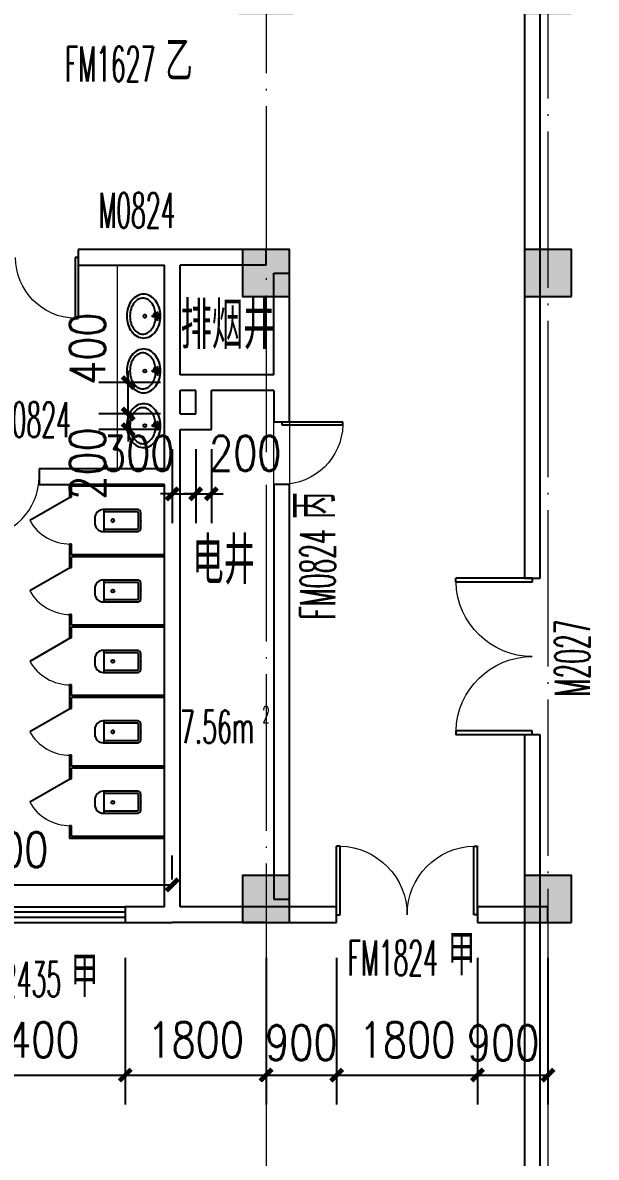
# Model space of a CAD drawing. Extents: x 1417642 to 3570900, y 124798 to 1191112.
# Drawn here: x 1571969 to 1579296, y 724233 to 738733 of the extents above; entities that cross this region are included whole.
import ezdxf

# ---------------------------------------------------------------- set-up
doc = ezdxf.new("R2010")
doc.units = 0
doc.header["$LTSCALE"] = 1000
doc.header["$MEASUREMENT"] = 0
doc.linetypes.add('DOTE', pattern=[2.42, 2, -0.2, 0.02, -0.2])
doc.layers.get('0').update_dxf_attribs({"linetype": 'CONTINUOUS'})
doc.layers.get('Defpoints').update_dxf_attribs({"linetype": 'CONTINUOUS'})
for name, color, linetype in [('colu', 2, 'CONTINUOUS'), ('DOTE', 1, 'DOTE'), ('LATRINE', 6, 'CONTINUOUS'), ('LVTRY', 6, 'CONTINUOUS'), ('PUB_DIM', 3, 'CONTINUOUS'), ('PUB_TEXT', 40, 'CONTINUOUS'), ('SPACE', 7, 'CONTINUOUS'), ('tiaozheng', 20, 'CONTINUOUS'), ('WALL', 4, 'CONTINUOUS'), ('WINDOW', 2, 'CONTINUOUS'), ('WINDOW_TEXT', 7, 'CONTINUOUS'), ('柱填充', 8, 'CONTINUOUS')]:
    doc.layers.add(name, color=color, linetype=linetype)
doc.styles.add('_TCH_SPACE', font='ROMANS', dxfattribs={"width": 0.7, "height": 5, "bigfont": 'Z'})
doc.styles.add('_TCH_WINDOW', font='ROMANS.shx', dxfattribs={"width": 0.7, "height": 400, "bigfont": 'Z.shx'})
doc.styles.add('DIM_FONT', font='SIMPLEX.shx', dxfattribs={"width": 0.8})
doc.styles.add('Z', font='ROMANS', dxfattribs={"width": 0.7, "bigfont": 'Z'})
doc.dimstyles.new('DIMN150', dxfattribs={"dimscale": 1.5, "dimtxt": 300, "dimasz": 100, "dimexe": 250, "dimexo": 300, "dimgap": 150, "dimtad": 1, "dimdec": 0, "dimzin": 0, "dimdsep": 46, "dimtxsty": 'DIM_FONT', "dimblk": 'ARCHTICK', "dimcen": 0.09, "dimdle": 1.5, "dimclrt": 7, "dimazin": 2, "dimtfac": 1, "dimtdec": 0, "dimtix": 1, "dimtmove": 2, "dimatfit": 3, "dimldrblk": 'ARCHTICK', "dimfxl": 1, "dimtolj": 1, "dimtzin": 0, "dimarcsym": 0})

# ---------------------------------------------------------------- blocks, each defined once
blk = doc.blocks.new('678')
at = {"layer": '柱填充'}
h = blk.add_hatch(color=256, dxfattribs=at)
h.paths.add_polyline_path([(1591630, 863580), (1591630, 864280), (1590930, 864280), (1590930, 863580)])
h.paths.add_polyline_path([(1591630, 871580), (1591630, 872280), (1590930, 872280), (1590930, 871580)])
h.paths.add_polyline_path([(1635280, 879530), (1635280, 880230), (1634580, 880230), (1634580, 879530)])
h.paths.add_polyline_path([(1658830, 893230), (1658830, 893830), (1658230, 893830), (1658230, 893230)])
h.paths.add_polyline_path([(1658880, 883230), (1658880, 883930), (1658180, 883930), (1658180, 883230)])
h.paths.add_polyline_path([(1658830, 879630), (1658830, 880230), (1658230, 880230), (1658230, 879630)])
h.paths.add_polyline_path([(1658880, 872230), (1658180, 872230), (1658180, 871630), (1658880, 871630)])
h.paths.add_polyline_path([(1658830, 863630), (1658830, 864230), (1658230, 864230), (1658230, 863630)])
h.paths.add_polyline_path([(1658830, 853630), (1658830, 854230), (1658230, 854230), (1658230, 853630)])
h.paths.add_polyline_path([(1658830, 845630), (1658830, 846230), (1658230, 846230), (1658230, 845630)])
h.paths.add_polyline_path([(1658830, 835630), (1658830, 836230), (1658230, 836230), (1658230, 835630)])
h.paths.add_polyline_path([(1648830, 893230), (1648830, 893830), (1648230, 893830), (1648230, 893230)])
h.paths.add_polyline_path([(1648830, 883230), (1648830, 883830), (1648230, 883830), (1648230, 883230)])
h.paths.add_polyline_path([(1648830, 879630), (1648830, 880230), (1648230, 880230), (1648230, 879630)])
h.paths.add_polyline_path([(1648830, 871630), (1648830, 872230), (1648230, 872230), (1648230, 871630)])
h.paths.add_polyline_path([(1648930, 863580), (1648930, 864280), (1648230, 864280), (1648230, 863580)])
h.paths.add_polyline_path([(1648930, 853580), (1648930, 854280), (1648230, 854280), (1648230, 853580)])
h.paths.add_polyline_path([(1648930, 845630), (1648930, 846330), (1648230, 846330), (1648230, 845630)])
h.paths.add_polyline_path([(1648930, 835630), (1648930, 836330), (1648230, 836330), (1648230, 835630)])
h.paths.add_polyline_path([(1645230, 891430), (1645230, 892030), (1644630, 892030), (1644630, 891430)])
h.paths.add_polyline_path([(1645280, 883230), (1645280, 883930), (1644580, 883930), (1644580, 883230)])
h.paths.add_polyline_path([(1645230, 879630), (1645230, 880230), (1644630, 880230), (1644630, 879630)])
h.paths.add_polyline_path([(1645230, 871630), (1645230, 872230), (1644630, 872230), (1644630, 871630)])
h.paths.add_polyline_path([(1645230, 863630), (1645230, 864230), (1644630, 864230), (1644630, 863630)])
h.paths.add_polyline_path([(1645230, 853630), (1645230, 854230), (1644630, 854230), (1644630, 853630)])
h.paths.add_polyline_path([(1645280, 845630), (1645280, 846330), (1644580, 846330), (1644580, 845630)])
h.paths.add_polyline_path([(1645230, 835630), (1645230, 836230), (1644630, 836230), (1644630, 835630)])
h.paths.add_polyline_path([(1635230, 893230), (1635230, 893830), (1634630, 893830), (1634630, 893230)])
h.paths.add_polyline_path([(1635230, 891430), (1635230, 892030), (1634630, 892030), (1634630, 891430)])
h.paths.add_polyline_path([(1635280, 883230), (1635280, 883930), (1634580, 883930), (1634580, 883230)])
h.paths.add_polyline_path([(1635230, 871630), (1635230, 872430), (1634630, 872430), (1634630, 871630)])
h.paths.add_polyline_path([(1635230, 853430), (1635230, 854230), (1634630, 854230), (1634630, 853430)])
h.paths.add_polyline_path([(1635330, 845630), (1635330, 846430), (1634530, 846430), (1634530, 845630)])
h.paths.add_polyline_path([(1635230, 835630), (1635230, 836230), (1634630, 836230), (1634630, 835630)])
h.paths.add_polyline_path([(1627230, 893230), (1627230, 893830), (1626630, 893830), (1626630, 893230)])
h.paths.add_polyline_path([(1627280, 883230), (1627280, 883930), (1626580, 883930), (1626580, 883230)])
h.paths.add_polyline_path([(1627230, 879630), (1627230, 880230), (1626630, 880230), (1626630, 879630)])
h.paths.add_polyline_path([(1627230, 871630), (1627230, 872430), (1626630, 872430), (1626630, 871630)])
h.paths.add_polyline_path([(1627230, 853430), (1627230, 854230), (1626630, 854230), (1626630, 853430)])
h.paths.add_polyline_path([(1627330, 845630), (1627330, 846430), (1626530, 846430), (1626530, 845630)])
h.paths.add_polyline_path([(1627230, 835630), (1627230, 836230), (1626630, 836230), (1626630, 835630)])
h.paths.add_polyline_path([(1619230, 893230), (1619230, 893830), (1618630, 893830), (1618630, 893230)])
h.paths.add_polyline_path([(1619280, 883230), (1619280, 883930), (1618580, 883930), (1618580, 883230)])
h.paths.add_polyline_path([(1619230, 879630), (1619230, 880230), (1618630, 880230), (1618630, 879630)])
h.paths.add_polyline_path([(1619230, 871630), (1619230, 872430), (1618630, 872430), (1618630, 871630)])
h.paths.add_polyline_path([(1619230, 853430), (1619230, 854230), (1618630, 854230), (1618630, 853430)])
h.paths.add_polyline_path([(1619330, 845630), (1619330, 846430), (1618530, 846430), (1618530, 845630)])
h.paths.add_polyline_path([(1619280, 835580), (1619280, 836280), (1618580, 836280), (1618580, 835580)])
h.paths.add_polyline_path([(1611230, 893230), (1611230, 893830), (1610630, 893830), (1610630, 893230)])
h.paths.add_polyline_path([(1611280, 883230), (1611280, 883930), (1610580, 883930), (1610580, 883230)])
h.paths.add_polyline_path([(1611230, 879630), (1611230, 880230), (1610630, 880230), (1610630, 879630)])
h.paths.add_polyline_path([(1611230, 871630), (1611230, 872430), (1610630, 872430), (1610630, 871630)])
h.paths.add_polyline_path([(1611230, 853430), (1611230, 854230), (1610630, 854230), (1610630, 853430)])
h.paths.add_polyline_path([(1611330, 845630), (1611330, 846430), (1610530, 846430), (1610530, 845630)])
h.paths.add_polyline_path([(1611280, 835580), (1611280, 836280), (1610580, 836280), (1610580, 835580)])
h.paths.add_polyline_path([(1603230, 893230), (1603230, 893830), (1602630, 893830), (1602630, 893230)])
h.paths.add_polyline_path([(1603280, 883230), (1603280, 883930), (1602580, 883930), (1602580, 883230)])
h.paths.add_polyline_path([(1603230, 879630), (1603230, 880230), (1602630, 880230), (1602630, 879630)])
h.paths.add_polyline_path([(1603230, 871630), (1603230, 872430), (1602630, 872430), (1602630, 871630)])
h.paths.add_polyline_path([(1603230, 853430), (1603230, 854230), (1602630, 854230), (1602630, 853430)])
h.paths.add_polyline_path([(1603330, 845630), (1603330, 846430), (1602530, 846430), (1602530, 845630)])
h.paths.add_polyline_path([(1603280, 835580), (1603280, 836280), (1602580, 836280), (1602580, 835580)])
h.paths.add_polyline_path([(1603230, 814930), (1603230, 815530), (1602630, 815530), (1602630, 814930)])
h.paths.add_polyline_path([(1595230, 893230), (1595230, 893830), (1594630, 893830), (1594630, 893230)])
h.paths.add_polyline_path([(1595230, 883230), (1595230, 883830), (1594630, 883830), (1594630, 883230)])
h.paths.add_polyline_path([(1595230, 879630), (1595230, 880230), (1594630, 880230), (1594630, 879630)])
h.paths.add_polyline_path([(1595230, 871630), (1595230, 872230), (1594630, 872230), (1594630, 871630)])
h.paths.add_polyline_path([(1595230, 863630), (1595230, 864230), (1594630, 864230), (1594630, 863630)])
h.paths.add_polyline_path([(1595230, 853630), (1595230, 854230), (1594630, 854230), (1594630, 853630)])
h.paths.add_polyline_path([(1595330, 845630), (1595330, 846330), (1594630, 846330), (1594630, 845630)])
h.paths.add_polyline_path([(1595330, 835580), (1595330, 836280), (1594630, 836280), (1594630, 835580)])
h.paths.add_polyline_path([(1591630, 893230), (1591630, 893830), (1591030, 893830), (1591030, 893230)])
h.paths.add_polyline_path([(1591680, 883230), (1591680, 883930), (1590980, 883930), (1590980, 883230)])
h.paths.add_polyline_path([(1591630, 879630), (1591630, 880230), (1591030, 880230), (1591030, 879630)])
h.paths.add_polyline_path([(1591630, 853580), (1591630, 854280), (1590930, 854280), (1590930, 853580)])
h.paths.add_polyline_path([(1591630, 845580), (1591630, 846280), (1590930, 846280), (1590930, 845580)])
h.paths.add_polyline_path([(1591630, 835630), (1591630, 836330), (1590930, 836330), (1590930, 835630)])
h.paths.add_polyline_path([(1591630, 814930), (1591630, 815530), (1591030, 815530), (1591030, 814930)])
h.paths.add_polyline_path([(1581630, 893230), (1581630, 893830), (1581030, 893830), (1581030, 893230)])
h.paths.add_polyline_path([(1581730, 883230), (1581730, 883930), (1581030, 883930), (1581030, 883230)])
h.paths.add_polyline_path([(1581630, 879630), (1581630, 880230), (1581030, 880230), (1581030, 879630)])
h.paths.add_polyline_path([(1581630, 871630), (1581630, 872230), (1581030, 872230), (1581030, 871630)])
h.paths.add_polyline_path([(1581630, 863630), (1581630, 864230), (1581030, 864230), (1581030, 863630)])
h.paths.add_polyline_path([(1581630, 853630), (1581630, 854230), (1581030, 854230), (1581030, 853630)])
h.paths.add_polyline_path([(1581630, 845630), (1581630, 846230), (1581030, 846230), (1581030, 845630)])
h.paths.add_polyline_path([(1581630, 835630), (1581630, 836230), (1581030, 836230), (1581030, 835630)])
h.paths.add_polyline_path([(1581630, 814930), (1581630, 815530), (1581030, 815530), (1581030, 814930)])
h.paths.add_polyline_path([(1603230, 830430), (1603230, 831230), (1602530, 831230), (1602530, 830430)])
h.paths.add_polyline_path([(1603230, 818530), (1603230, 819330), (1602530, 819330), (1602530, 818530)])
h.paths.add_polyline_path([(1581030, 831230), (1581030, 830430), (1581730, 830430), (1581730, 831230)])
h.paths.add_polyline_path([(1581030, 819330), (1581030, 818530), (1581730, 818530), (1581730, 819330)])
h.paths.add_polyline_path([(1591630, 830430), (1591630, 831230), (1590930, 831230), (1590930, 830430)])
h.paths.add_polyline_path([(1591630, 818530), (1591630, 819330), (1590930, 819330), (1590930, 818530)])
at = {"layer": 'colu'}
for points in [[(1645230, 879630), (1645230, 880230), (1644630, 880230), (1644630, 879630)], [(1648830, 879630), (1648830, 880230), (1648230, 880230), (1648230, 879630)], [(1645230, 871630), (1645230, 872230), (1644630, 872230), (1644630, 871630)], [(1648830, 871630), (1648830, 872230), (1648230, 872230), (1648230, 871630)]]:
    blk.add_lwpolyline(points, close=True, dxfattribs=at)
blk = doc.blocks.new('_ArchTick')
at = {"color": 0, "linetype": 'ByBlock', "const_width": 0.4}
blk.add_lwpolyline([(-0.5, -0.5), (0.5, 0.5)], dxfattribs=at)
blk = doc.blocks.new('*D3254')
at = {"layer": 'Defpoints', "color": 0}
for p in [(1573316, 733733), (1574179, 733733), (1574179, 733533)]:
    blk.add_point(p, dxfattribs=at)
at = {"layer": 'PUB_DIM', "color": 0, "lineweight": -2}
for p, q in [((1573316, 733733), (1573316, 733883)), ((1573729, 733733), (1572941, 733733)), ((1573316, 733533), (1573316, 733733)), ((1573729, 733533), (1572941, 733533)), ((1573316, 733533), (1573316, 733383))]:
    blk.add_line(p, q, dxfattribs=at)
at = {"layer": 'PUB_DIM', "color": 0, "lineweight": -2, "xscale": 150, "yscale": 150, "zscale": 150}
for p, rotation in [((1573316, 733733), 270), ((1573316, 733533), 90)]:
    blk.add_blockref('_ArchTick', p, dxfattribs=dict(at, rotation=rotation))
at = {"layer": 'PUB_DIM', "color": 7, "insert": (1572798, 733100), "char_height": 450, "attachment_point": 5, "rotation": 90, "style": 'DIM_FONT'}
blk.add_mtext('\\A1;200', dxfattribs=at)
blk = doc.blocks.new('*D3255')
at = {"layer": 'Defpoints', "color": 0}
for p in [(1573316, 734133), (1574179, 734133), (1574179, 733733)]:
    blk.add_point(p, dxfattribs=at)
at = {"layer": 'PUB_DIM', "color": 0, "lineweight": -2}
for p, q in [((1573316, 734133), (1573316, 734283)), ((1573729, 734133), (1572941, 734133)), ((1573316, 733733), (1573316, 734133)), ((1573729, 733733), (1572941, 733733)), ((1573316, 733733), (1573316, 733583))]:
    blk.add_line(p, q, dxfattribs=at)
at = {"layer": 'PUB_DIM', "color": 0, "lineweight": -2, "xscale": 150, "yscale": 150, "zscale": 150}
for p, rotation in [((1573316, 734133), 270), ((1573316, 733733), 90)]:
    blk.add_blockref('_ArchTick', p, dxfattribs=dict(at, rotation=rotation))
at = {"layer": 'PUB_DIM', "color": 7, "insert": (1572798, 734567), "char_height": 450, "attachment_point": 5, "rotation": 90, "style": 'DIM_FONT'}
blk.add_mtext('\\A1;400', dxfattribs=at)
blk = doc.blocks.new('*D3256')
at = {"layer": 'Defpoints', "color": 0}
for p in [(1574179, 733733), (1574379, 733733), (1574379, 732712)]:
    blk.add_point(p, dxfattribs=at)
at = {"layer": 'PUB_DIM', "color": 0, "lineweight": -2}
for p, q in [((1574179, 733283), (1574179, 732337)), ((1574379, 733283), (1574379, 732337)), ((1574179, 732712), (1574029, 732712)), ((1574179, 732712), (1574379, 732712)), ((1574379, 732712), (1574529, 732712))]:
    blk.add_line(p, q, dxfattribs=at)
at = {"layer": 'PUB_DIM', "color": 0, "lineweight": -2, "xscale": 150, "yscale": 150, "zscale": 150}
blk.add_blockref('_ArchTick', (1574179, 732712), dxfattribs=at)
at = {"layer": 'PUB_DIM', "color": 0, "lineweight": -2, "xscale": 150, "yscale": 150, "zscale": 150, "rotation": 180}
blk.add_blockref('_ArchTick', (1574379, 732712), dxfattribs=at)
at = {"layer": 'PUB_DIM', "color": 7, "insert": (1574812, 733230), "char_height": 450, "attachment_point": 5, "style": 'DIM_FONT'}
blk.add_mtext('\\A1;200', dxfattribs=at)
blk = doc.blocks.new('*D3257')
at = {"layer": 'Defpoints', "color": 0}
for p in [(1573879, 733733), (1574179, 733733), (1574179, 732712)]:
    blk.add_point(p, dxfattribs=at)
at = {"layer": 'PUB_DIM', "color": 0, "lineweight": -2}
for p, q in [((1573879, 733283), (1573879, 732337)), ((1574179, 733283), (1574179, 732337)), ((1573879, 732712), (1573729, 732712)), ((1573879, 732712), (1574179, 732712)), ((1574179, 732712), (1574329, 732712))]:
    blk.add_line(p, q, dxfattribs=at)
at = {"layer": 'PUB_DIM', "color": 0, "lineweight": -2, "xscale": 150, "yscale": 150, "zscale": 150}
blk.add_blockref('_ArchTick', (1573879, 732712), dxfattribs=at)
at = {"layer": 'PUB_DIM', "color": 0, "lineweight": -2, "xscale": 150, "yscale": 150, "zscale": 150, "rotation": 180}
blk.add_blockref('_ArchTick', (1574179, 732712), dxfattribs=at)
at = {"layer": 'PUB_DIM', "color": 7, "insert": (1573445, 733230), "char_height": 450, "attachment_point": 5, "style": 'DIM_FONT'}
blk.add_mtext('\\A1;300', dxfattribs=at)
blk = doc.blocks.new('*D3483')
at = {"layer": 'Defpoints', "color": 0}
for p in [(1570879, 727233), (1573279, 727233), (1573279, 725284)]:
    blk.add_point(p, dxfattribs=at)
at = {"layer": 'PUB_DIM', "color": 0, "lineweight": -2}
for p, q in [((1570879, 726783), (1570879, 724909)), ((1573279, 726783), (1573279, 724909)), ((1570877, 725284), (1573281, 725284))]:
    blk.add_line(p, q, dxfattribs=at)
at = {"layer": 'PUB_DIM', "color": 0, "lineweight": -2, "xscale": 150, "yscale": 150, "zscale": 150, "rotation": 180}
blk.add_blockref('_ArchTick', (1570879, 725284), dxfattribs=at)
at = {"layer": 'PUB_DIM', "color": 0, "lineweight": -2, "xscale": 150, "yscale": 150, "zscale": 150}
blk.add_blockref('_ArchTick', (1573279, 725284), dxfattribs=at)
at = {"layer": 'PUB_DIM', "color": 7, "insert": (1572079, 725734), "char_height": 450, "attachment_point": 5, "style": 'DIM_FONT'}
blk.add_mtext('\\A1;2400', dxfattribs=at)
blk = doc.blocks.new('*D3484')
at = {"layer": 'Defpoints', "color": 0}
for p in [(1573279, 727233), (1575079, 727233), (1575079, 725284)]:
    blk.add_point(p, dxfattribs=at)
at = {"layer": 'PUB_DIM', "color": 0, "lineweight": -2}
for p, q in [((1573279, 726783), (1573279, 724909)), ((1575079, 726783), (1575079, 724909)), ((1573277, 725284), (1575081, 725284))]:
    blk.add_line(p, q, dxfattribs=at)
at = {"layer": 'PUB_DIM', "color": 0, "lineweight": -2, "xscale": 150, "yscale": 150, "zscale": 150, "rotation": 180}
blk.add_blockref('_ArchTick', (1573279, 725284), dxfattribs=at)
at = {"layer": 'PUB_DIM', "color": 0, "lineweight": -2, "xscale": 150, "yscale": 150, "zscale": 150}
blk.add_blockref('_ArchTick', (1575079, 725284), dxfattribs=at)
at = {"layer": 'PUB_DIM', "color": 7, "insert": (1574179, 725734), "char_height": 450, "attachment_point": 5, "style": 'DIM_FONT'}
blk.add_mtext('\\A1;1800', dxfattribs=at)
blk = doc.blocks.new('*D3485')
at = {"layer": 'Defpoints', "color": 0}
for p in [(1575079, 727233), (1575979, 727233), (1575979, 725284)]:
    blk.add_point(p, dxfattribs=at)
at = {"layer": 'PUB_DIM', "color": 0, "lineweight": -2}
for p, q in [((1575079, 726783), (1575079, 724909)), ((1575979, 726783), (1575979, 724909)), ((1575077, 725284), (1575981, 725284))]:
    blk.add_line(p, q, dxfattribs=at)
at = {"layer": 'PUB_DIM', "color": 0, "lineweight": -2, "xscale": 150, "yscale": 150, "zscale": 150, "rotation": 180}
blk.add_blockref('_ArchTick', (1575079, 725284), dxfattribs=at)
at = {"layer": 'PUB_DIM', "color": 0, "lineweight": -2, "xscale": 150, "yscale": 150, "zscale": 150}
blk.add_blockref('_ArchTick', (1575979, 725284), dxfattribs=at)
at = {"layer": 'PUB_DIM', "color": 7, "insert": (1575529, 725698), "char_height": 450, "attachment_point": 5, "style": 'DIM_FONT'}
blk.add_mtext('\\A1;900', dxfattribs=at)
blk = doc.blocks.new('*D3486')
at = {"layer": 'Defpoints', "color": 0}
for p in [(1575979, 727233), (1577779, 727233), (1577779, 725284)]:
    blk.add_point(p, dxfattribs=at)
at = {"layer": 'PUB_DIM', "color": 0, "lineweight": -2}
for p, q in [((1575979, 726783), (1575979, 724909)), ((1577779, 726783), (1577779, 724909)), ((1575977, 725284), (1577781, 725284))]:
    blk.add_line(p, q, dxfattribs=at)
at = {"layer": 'PUB_DIM', "color": 0, "lineweight": -2, "xscale": 150, "yscale": 150, "zscale": 150, "rotation": 180}
blk.add_blockref('_ArchTick', (1575979, 725284), dxfattribs=at)
at = {"layer": 'PUB_DIM', "color": 0, "lineweight": -2, "xscale": 150, "yscale": 150, "zscale": 150}
blk.add_blockref('_ArchTick', (1577779, 725284), dxfattribs=at)
at = {"layer": 'PUB_DIM', "color": 7, "insert": (1576879, 725734), "char_height": 450, "attachment_point": 5, "style": 'DIM_FONT'}
blk.add_mtext('\\A1;1800', dxfattribs=at)
blk = doc.blocks.new('*D3487')
at = {"layer": 'Defpoints', "color": 0}
for p in [(1577779, 727233), (1578679, 727233), (1578679, 725284)]:
    blk.add_point(p, dxfattribs=at)
at = {"layer": 'PUB_DIM', "color": 0, "lineweight": -2}
for p, q in [((1577779, 726783), (1577779, 724909)), ((1578679, 726783), (1578679, 724909)), ((1577777, 725284), (1578681, 725284))]:
    blk.add_line(p, q, dxfattribs=at)
at = {"layer": 'PUB_DIM', "color": 0, "lineweight": -2, "xscale": 150, "yscale": 150, "zscale": 150, "rotation": 180}
blk.add_blockref('_ArchTick', (1577779, 725284), dxfattribs=at)
at = {"layer": 'PUB_DIM', "color": 0, "lineweight": -2, "xscale": 150, "yscale": 150, "zscale": 150}
blk.add_blockref('_ArchTick', (1578679, 725284), dxfattribs=at)
at = {"layer": 'PUB_DIM', "color": 7, "insert": (1578107, 725697), "char_height": 450, "attachment_point": 5, "style": 'DIM_FONT'}
blk.add_mtext('\\A1;900', dxfattribs=at)
blk = doc.blocks.new('*D3519')
at = {"layer": 'Defpoints', "color": 0}
for p in [(1573879, 727715), (1569479, 727333), (1573879, 727333)]:
    blk.add_point(p, dxfattribs=at)
at = {"layer": 'PUB_DIM', "color": 0, "lineweight": -2}
for p, q in [((1569479, 727783), (1569479, 728090)), ((1573879, 727783), (1573879, 728090)), ((1569477, 727715), (1573881, 727715))]:
    blk.add_line(p, q, dxfattribs=at)
at = {"layer": 'PUB_DIM', "color": 0, "lineweight": -2, "xscale": 150, "yscale": 150, "zscale": 150, "rotation": 180}
blk.add_blockref('_ArchTick', (1569479, 727715), dxfattribs=at)
at = {"layer": 'PUB_DIM', "color": 0, "lineweight": -2, "xscale": 150, "yscale": 150, "zscale": 150}
blk.add_blockref('_ArchTick', (1573879, 727715), dxfattribs=at)
at = {"layer": 'PUB_DIM', "color": 7, "insert": (1571679, 728165), "char_height": 450, "attachment_point": 5, "style": 'DIM_FONT'}
blk.add_mtext('\\A1;4400', dxfattribs=at)
blk = doc.blocks.new('$DorLib2D$00000002')
for p, q in [((-0.5, 0), (-0.5, 0.4875)), ((-0.475, 0.4875), (-0.5, 0.4875)), ((-0.475, 0), (-0.475, 0.4875)), ((0.475, 0), (0.475, 0.4875)), ((0.475, 0.4875), (0.5, 0.4875)), ((0.5, 0), (0.5, 0.4875)), ((-0.5, 0), (-0.475, 0)), ((0.5, 0), (0.475, 0))]:
    blk.add_line(p, q)
at = {"lineweight": 13}
for centre, start, end in [((-0.4875, 0), 0, 88.53072), ((0.4875, 0), 91.46928, 180)]:
    blk.add_arc(centre, 0.4875, start, end, dxfattribs=at)
blk = doc.blocks.new('$TCHSYS$WIN2D')
for p, q in [((-0.5, 0.5), (0.5, 0.5)), ((-0.5, 0.5), (-0.5, -0.5)), ((0.5, 0.5), (0.5, -0.5)), ((0.5, 0.1667), (-0.5, 0.1667)), ((0.5, -0.1667), (-0.5, -0.1667)), ((-0.5, -0.5), (0.5, -0.5))]:
    blk.add_line(p, q)
blk = doc.blocks.new('$DorLib2D$00000001')
for p, q in [((0.45, 0.975), (0.5, 0.975)), ((0.45, 0), (0.45, 0.975)), ((0.5, 0), (0.5, 0.975)), ((0.5, 0), (0.45, 0))]:
    blk.add_line(p, q)
at = {"lineweight": 13}
blk.add_arc((0.475, 0), 0.975, 91.4693, 180, dxfattribs=at)
blk = doc.blocks.new('$lvtry$00000193')
for p, q in [((-17, -43, 0), (-17, -33, 0)), ((17, -43, 0), (17, -33, 0))]:
    blk.add_line(p, q)
at = {"elevation": 0}
blk.add_lwpolyline([(280, -215, 0.12431), (260, -136, 0.105707), (198, -63, 0.086941), (110, -17, 0.077137), (0, 0, 0.077137), (-110, -17, 0.086941), (-198, -63, 0.105707), (-260, -136, 0.12431), (-280, -215, 0.12431), (-260, -294, 0.105707), (-198, -367, 0.086941), (-110, -413, 0.077137), (0, -430, 0.077137), (110, -413, 0.086941), (198, -367, 0.105707), (260, -294, 0.12431)], format="xyb", close=True, dxfattribs=at)
blk.add_lwpolyline([(-25, -61, 0.056876), (-95, -75, 0.086941), (-168, -113, 0.105707), (-216, -170, 0.12431), (-230, -225, 0.12431), (-216, -280, 0.105707), (-168, -337, 0.086941), (-95, -375, 0.077137), (0, -390, 0.077137), (95, -375, 0.086941), (168, -337, 0.105707), (216, -280, 0.12431), (230, -225, 0.12431), (216, -170, 0.105707), (168, -113, 0.086941), (95, -75, 0.06676), (13, -60, 0.06676)], format="xyb", dxfattribs=at)
for centre, radius in [((0, -43, 0), 16.7), ((0, -200, 0), 20)]:
    blk.add_circle(centre, radius)
for centre, radius, start, end in [((-40, -34, 0), 10.1, 106.6096, 258.1648), ((-64, 234, 0), 259, 274.7069, 282.3732), ((-75, -213, 0), 173, 71.36, 79.1873), ((-29, -80, 0), 6.77, 155.344, 308.3224), ((-171, 19, 0), 166, 324.8411, 338.1337), ((-171, 19, 0), 170, 324.8411, 331.3523), ((-29, -80, 0), 3.37, 155.344, 308.3224), ((100, -194, 0), 170, 132.3141, 138.8253), ((100, -194, 0), 166, 125.5327, 138.8253), ((-12, -58, 0), 10.6, 201.8924, 261.774), ((0, -33, 0), 16.7, 0, 180), ((-381, -115, 0), 372, 2.3982, 6.7627), ((0, -96, 0), 9.9, 201.7837, 338.2163), ((64, 234, 0), 259, 257.6268, 265.2931), ((381, -115, 0), 372, 170.1008, 177.6018), ((75, -213, 0), 173, 100.8127, 110.4191), ((40, -34, 0), 10.1, 281.8352, 73.3904)]:
    blk.add_arc(centre, radius, start, end)
blk.add_point((0, -33, 0))
blk = doc.blocks.new('$lvtry$00000200')
for p, q in [((-140, -40, 0), (-140, -480, 0)), ((-110, -40, 0), (-110, -470, 0)), ((100, 0, 0), (-100, 0, 0)), ((100, -30, 0), (-100, -30, 0)), ((110, -470, 0), (110, -40, 0)), ((140, -480, 0), (140, -40, 0)), ((140, -470, 0), (-140, -470, 0)), ((-30, -590, 0), (30, -590, 0))]:
    blk.add_line(p, q)
blk.add_circle((0, -359, 0), 20)
for centre, radius, start, end in [((-100, -40, 0), 40, 90, 180), ((-100, -40, 0), 10, 90, 180), ((100, -40, 0), 40, 0, 90), ((100, -40, 0), 10, 0, 90), ((-30, -480, 0), 110, 180, 270), ((30, -480, 0), 110, 270, 0)]:
    blk.add_arc(centre, radius, start, end)
blk.add_point((0, 0))
blk = doc.blocks.new('$TCHSYS$APDOOR2D')
blk.add_line((0.5, 0), (0, 0.866))
at = {"lineweight": 13}
blk.add_arc((0.5, 0), 1, 120, 180, dxfattribs=at)

msp = doc.modelspace()

# ---------------------------------------------------------------- linework, layer by layer
at = {"layer": 'DOTE', "lineweight": 0, "elevation": 0}
for points in [[(1575078.8, 754606.8), (1575078.8, 644519.6)], [(1578678.8, 754284.5), (1578678.8, 643548.7)]]:
    msp.add_lwpolyline(points, dxfattribs=at)
at = {"layer": 'LATRINE'}
for p, q in [((1573778.8, 732833.2), (1572566.3, 732833.2)), ((1572566.3, 732833.2), (1572566.3, 732670.7)), ((1573778.8, 732808.2), (1573778.8, 732833.2)), ((1573778.8, 732808.2), (1572591.3, 732808.2)), ((1572591.3, 732670.7), (1572591.3, 732808.2)), ((1572566.3, 732670.7), (1572591.3, 732670.7)), ((1572591.3, 732070.7), (1572566.3, 732070.7)), ((1572566.3, 732070.7), (1572566.3, 731920.7)), ((1572591.3, 731933.2), (1572591.3, 732070.7)), ((1572566.3, 731920.7), (1572566.3, 731770.7)), ((1573778.8, 731933.2), (1572591.3, 731933.2)), ((1573778.8, 731908.2), (1572591.3, 731908.2)), ((1572591.3, 731770.7), (1572591.3, 731908.2)), ((1573778.8, 731908.2), (1573778.8, 731933.2)), ((1572566.3, 731770.7), (1572591.3, 731770.7)), ((1572591.3, 731170.7), (1572566.3, 731170.7)), ((1572566.3, 731170.7), (1572566.3, 731020.7)), ((1572591.3, 731033.2), (1572591.3, 731170.7)), ((1572566.3, 731020.7), (1572566.3, 730870.7)), ((1573778.8, 731033.2), (1572591.3, 731033.2)), ((1573778.8, 731008.2), (1572591.3, 731008.2)), ((1572591.3, 730870.7), (1572591.3, 731008.2)), ((1573778.8, 731008.2), (1573778.8, 731033.2)), ((1572566.3, 730870.7), (1572591.3, 730870.7)), ((1572591.3, 730270.7), (1572566.3, 730270.7)), ((1572566.3, 730270.7), (1572566.3, 730120.7)), ((1572591.3, 730133.2), (1572591.3, 730270.7)), ((1572566.3, 730120.7), (1572566.3, 729970.7)), ((1573778.8, 730133.2), (1572591.3, 730133.2)), ((1573778.8, 730108.2), (1572591.3, 730108.2)), ((1572591.3, 729970.7), (1572591.3, 730108.2)), ((1573778.8, 730108.2), (1573778.8, 730133.2)), ((1572566.3, 729970.7), (1572591.3, 729970.7)), ((1572591.3, 729370.7), (1572566.3, 729370.7)), ((1572566.3, 729370.7), (1572566.3, 729220.7)), ((1572591.3, 729233.2), (1572591.3, 729370.7)), ((1572566.3, 729220.7), (1572566.3, 729070.7)), ((1573778.8, 729233.2), (1572591.3, 729233.2)), ((1573778.8, 729208.2), (1572591.3, 729208.2)), ((1572591.3, 729070.7), (1572591.3, 729208.2)), ((1573778.8, 729208.2), (1573778.8, 729233.2)), ((1572566.3, 729070.7), (1572591.3, 729070.7)), ((1572591.3, 728470.7), (1572566.3, 728470.7)), ((1572566.3, 728470.7), (1572566.3, 728308.2)), ((1572591.3, 728333.2), (1572591.3, 728470.7)), ((1573778.8, 728308.2), (1572566.3, 728308.2)), ((1573778.8, 728333.2), (1572591.3, 728333.2)), ((1573778.8, 728308.2), (1573778.8, 728333.2))]:
    msp.add_line(p, q, dxfattribs=at)
at = {"layer": 'LATRINE', "lineweight": 0, "elevation": 0}
msp.add_lwpolyline([(1573178.8, 733033.2), (1573178.8, 735633.2)], dxfattribs=at)
at = {"layer": 'WALL'}
for p, q in [((1578378.8, 739133.2), (1578378.8, 731633.2)), ((1578578.8, 731633.2), (1578578.8, 739133.2)), ((1573878.8, 735833.2), (1572678.8, 735833.2)), ((1572678.8, 735833.2), (1572678.8, 735633.2)), ((1575078.8, 735833.2), (1573878.8, 735833.2)), ((1575078.8, 735633.2), (1575078.8, 735833.2)), ((1572678.8, 735633.2), (1573778.8, 735633.2)), ((1573778.8, 734133.2), (1573778.8, 735633.2)), ((1575078.8, 735633.2), (1573978.8, 735633.2)), ((1573978.8, 734233.2), (1573978.8, 735633.2)), ((1575178.8, 734233.2), (1575178.8, 735533.2)), ((1575178.8, 735533.2), (1575378.8, 735533.2)), ((1575378.8, 734133.2), (1575378.8, 735533.2)), ((1574278.8, 734233.2), (1573978.8, 734233.2)), ((1575178.8, 734233.2), (1574278.8, 734233.2)), ((1573778.8, 733633.2), (1573778.8, 734133.2)), ((1574178.8, 734033.2), (1573978.8, 734033.2)), ((1573978.8, 733733.2), (1573978.8, 734033.2)), ((1574178.8, 733733.2), (1574178.8, 734033.2)), ((1575178.8, 734033.2), (1574378.8, 734033.2)), ((1574378.8, 733533.2), (1574378.8, 734033.2)), ((1575178.8, 734033.2), (1575178.8, 733633.2)), ((1575378.8, 733633.2), (1575378.8, 734133.2)), ((1573978.8, 733733.2), (1574178.8, 733733.2)), ((1573778.8, 733033.2), (1573778.8, 733633.2)), ((1575178.8, 733633.2), (1575378.8, 733633.2)), ((1573978.8, 732933.2), (1573978.8, 733533.2)), ((1573978.8, 733533.2), (1574378.8, 733533.2)), ((1573778.8, 733033.2), (1572178.8, 733033.2)), ((1572178.8, 733033.2), (1572178.8, 732833.2)), ((1572178.8, 732833.2), (1573778.8, 732833.2)), ((1573778.8, 727433.2), (1573778.8, 732833.2)), ((1573978.8, 727433.2), (1573978.8, 732933.2)), ((1575378.8, 732833.2), (1575178.8, 732833.2)), ((1575178.8, 732833.2), (1575178.8, 727533.2)), ((1575378.8, 727533.2), (1575378.8, 732833.2)), ((1578378.8, 731633.2), (1578578.8, 731633.2)), ((1578578.8, 729633.2), (1578378.8, 729633.2)), ((1578378.8, 729633.2), (1578378.8, 723033.2)), ((1578578.8, 723133.2), (1578578.8, 729633.2)), ((1575178.8, 727533.2), (1575378.8, 727533.2)), ((1573778.8, 727433.2), (1573278.8, 727433.2)), ((1573278.8, 727433.2), (1573278.8, 727233.2)), ((1575078.8, 727433.2), (1573978.8, 727433.2)), ((1575978.8, 727433.2), (1575078.8, 727433.2)), ((1575978.8, 727233.2), (1575978.8, 727433.2)), ((1578678.8, 727433.2), (1577778.8, 727433.2)), ((1577778.8, 727433.2), (1577778.8, 727233.2)), ((1578678.8, 727233.2), (1578678.8, 727433.2)), ((1573278.8, 727233.2), (1573878.8, 727233.2)), ((1575078.8, 727233.2), (1573878.8, 727233.2)), ((1575078.8, 727233.2), (1575978.8, 727233.2)), ((1577778.8, 727233.2), (1578678.8, 727233.2))]:
    msp.add_line(p, q, dxfattribs=at)
at = {"layer": 'WINDOW', "lineweight": 0}
for p, q in [((1575178.8, 732833.2), (1575178.8, 733633.2, 0)), ((1575378.8, 733633.2, 0), (1575378.8, 732833.2))]:
    msp.add_line(p, q, dxfattribs=at)

# ---------------------------------------------------------------- block references
at = {"layer": 'LATRINE', "lineweight": 0, "xscale": 600, "yscale": 600, "zscale": 25, "rotation": 90}
for p in [(1572578.8, 732370.7), (1572578.8, 731470.7), (1572578.8, 730570.7), (1572578.8, 729670.7), (1572578.8, 728770.7)]:
    msp.add_blockref('$TCHSYS$APDOOR2D', p, dxfattribs=at)
at = {"layer": 'LVTRY', "lineweight": 0, "rotation": 270}
for name, p in [('$lvtry$00000193', (1573728.8, 734983.2, 0)), ('$lvtry$00000193', (1573728.8, 734283.2, 0)), ('$lvtry$00000193', (1573728.8, 733583.2, 0)), ('$lvtry$00000200', (1573478.8, 732370.7, 0)), ('$lvtry$00000200', (1573478.8, 731470.7, 0)), ('$lvtry$00000200', (1573478.8, 730570.7, 0)), ('$lvtry$00000200', (1573478.8, 729670.7, 0)), ('$lvtry$00000200', (1573478.8, 728770.7, 0))]:
    msp.add_blockref(name, p, dxfattribs=at)
at = {"layer": 'tiaozheng', "color": 2}
msp.add_blockref('678', (-69851.5, -144396.9, 0), dxfattribs=at)
at = {"layer": 'WINDOW', "lineweight": 0}
ref = msp.add_blockref('$DorLib2D$00000001', (1572278.8, 735733.2), dxfattribs=dict(at, xscale=-800, yscale=800, zscale=-800, rotation=180))
ref.add_attrib('A', 'M0824', (1572937.8, 736112.3), dxfattribs={"layer": 'WINDOW_TEXT', "lineweight": 0, "height": 446.25, "style": '_TCH_WINDOW', "width": 0.494118})
ref = msp.add_blockref('$DorLib2D$00000001', (1571778.8, 732933.2), dxfattribs=dict(at, xscale=800, yscale=800, zscale=800, rotation=180))
ref.add_attrib('A', 'M0824', (1571601.5, 733437.2), dxfattribs={"layer": 'WINDOW_TEXT', "lineweight": 0, "height": 446.25, "style": '_TCH_WINDOW', "width": 0.494118})
for name, p, xscale, yscale, zscale, rotation in [('$DorLib2D$00000001', (1575278.8, 733233.2), 800, -800, 800, 90), ('$DorLib2D$00000002', (1576878.8, 727333.2), 1800, -1800, 1800, 180.000000000063)]:
    msp.add_blockref(name, p, dxfattribs=dict(at, xscale=xscale, yscale=yscale, zscale=zscale, rotation=rotation))
ref = msp.add_blockref('$DorLib2D$00000002', (1578478.8, 730633.2), dxfattribs=dict(at, xscale=-2000, yscale=2000, zscale=-2000, rotation=90))
ref.add_attrib('A', 'M2027', (1579214.5, 730124), dxfattribs={"layer": 'WINDOW_TEXT', "lineweight": 0, "height": 446.25, "rotation": 90, "style": '_TCH_WINDOW', "width": 0.494118})
at = {"layer": 'WINDOW', "color": 2, "xscale": -2400, "yscale": -200, "zscale": -2400, "rotation": 180.0000000000637}
msp.add_blockref('$TCHSYS$WIN2D', (1572078.8, 727333.2), dxfattribs=at)

# ---------------------------------------------------------------- texts
at = {"layer": 'PUB_TEXT', "style": 'Z', "width": 0.7}
for s, p in [('排烟井', (1573986.2, 734563.7, 0)), ('电井', (1574136.9, 731559.3, 0))]:
    msp.add_text(s, height=600, dxfattribs=at).set_placement(p)
at = {"layer": 'SPACE', "style": '_TCH_SPACE', "width": 0.525}
for s, height, p in [('7.56m', 420, (1573979, 729524.3, 0)), ('2', 210, (1575029, 729786.8, 0))]:
    msp.add_text(s, height=height, dxfattribs=at).set_placement(p)
at = {"layer": 'WINDOW_TEXT', "style": '_TCH_WINDOW'}
for s, height, width, p in [('乙', 525, 0.7, (1573790.6, 737983.2)), ('FM1627', 446.25, 0.494118, (1572509.6, 737983.2)), ('甲', 525, 0.7, (1577400.7, 726558.2)), ('FM1824', 446.25, 0.494118, (1576119.7, 726558.2))]:
    msp.add_text(s, height=height, dxfattribs=dict(at, width=width)).set_placement(p)
for s, height, width, p in [('丙', 525, 0.7, (1575959.6, 732388.7)), ('FM0824', 446.25, 0.494118, (1575959.6, 731107.7))]:
    msp.add_text(s, height=height, rotation=90, dxfattribs=dict(at, width=width)).set_placement(p)
at = {"layer": 'WINDOW_TEXT', "color": 2, "style": '_TCH_WINDOW'}
for s, height, width, p in [('甲', 525, 0.7, (1572585, 726283.2)), ('FC2435', 446.25, 0.494118, (1571335.5, 726283.2))]:
    msp.add_text(s, height=height, dxfattribs=dict(at, width=width)).set_placement(p)

# ---------------------------------------------------------------- dimensions: what is measured, and where the dimension line sits
at = {"layer": 'PUB_DIM'}
for base, p1, p2, angle, picture, middle in [((1573315.9, 734133.2), (1574178.8, 733733.2), (1574178.8, 734133.2), 90, '*D3255', (1572798.4, 734566.7)), ((1573315.9, 733733.2), (1574178.8, 733533.2), (1574178.8, 733733.2), 90, '*D3254', (1572798.4, 733099.7)), ((1574178.8, 732712.3), (1573878.8, 733733.2), (1574178.8, 733733.2), 0, '*D3257', (1573445.3, 733229.8)), ((1574378.8, 732712.3), (1574178.8, 733733.2), (1574378.8, 733733.2), 0, '*D3256', (1574812.3, 733229.8)), ((1575978.8, 725284.4), (1575078.8, 727233.2), (1575978.8, 727233.2), 360, '*D3485', (1575528.8, 725698.2)), ((1578678.8, 725284.4), (1577778.8, 727233.2), (1578678.8, 727233.2), 360, '*D3487', (1578107, 725696.8))]:
    dim = msp.add_linear_dim(base=base, p1=p1, p2=p2, angle=angle, dimstyle='DIMN150', dxfattribs=at)
    dim.commit()
    dim.dimension.update_dxf_attribs({"geometry": picture, "text_midpoint": middle, "dimtype": 129})
for p1, p2, distance, picture, middle in [((1569478.8, 727333.2), (1573878.8, 727333.2), 381.8, '*D3519', (1571678.8, 728165)), ((1570878.8, 727233.2), (1573278.8, 727233.2), -1948.8, '*D3483', (1572078.8, 725734.4)), ((1573278.8, 727233.2), (1575078.8, 727233.2), -1948.8, '*D3484', (1574178.8, 725734.4)), ((1575978.8, 727233.2), (1577778.8, 727233.2), -1948.8, '*D3486', (1576878.8, 725734.4))]:
    dim = msp.add_aligned_dim(p1=p1, p2=p2, distance=distance, dimstyle='DIMN150', dxfattribs=at)
    dim.commit()
    dim.dimension.update_dxf_attribs({"geometry": picture, "text_midpoint": middle})

doc.saveas('drawing.dxf')
